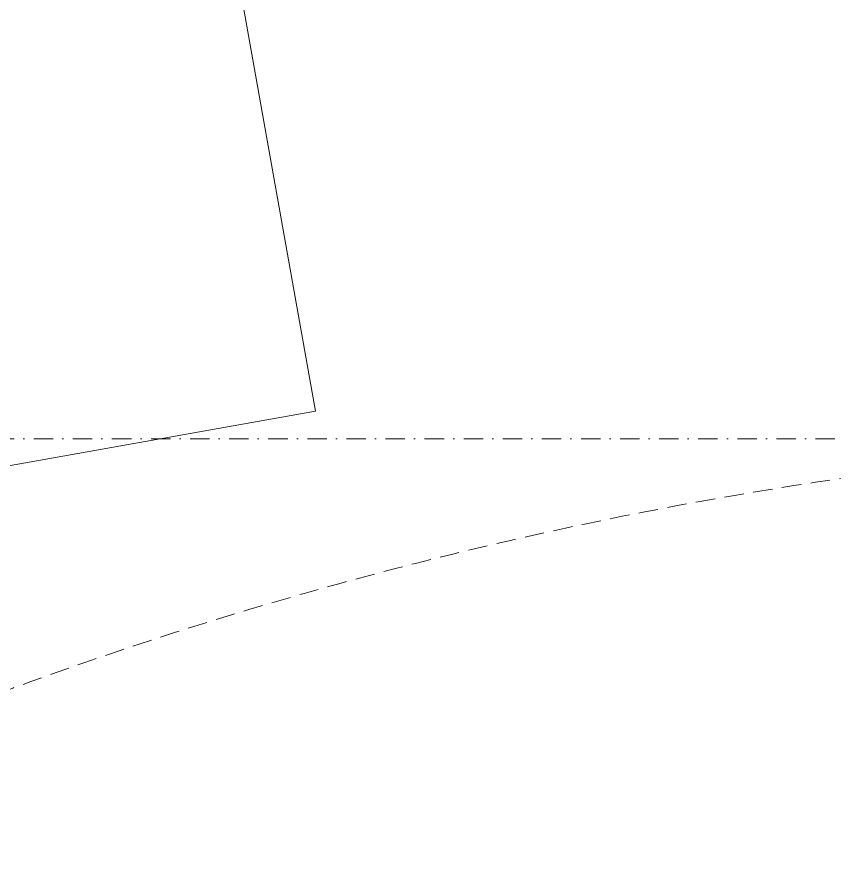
# Model space of a CAD drawing. Extents: x -2050 to 29725, y -1777 to 6820.
# Drawn here: x 10249.3 to 10512.7, y 1047.5 to 1321.1 of the extents above; entities that cross this region are included whole.
import ezdxf

# ---------------------------------------------------------------- set-up
doc = ezdxf.new("R2010")
doc.units = 0
doc.header["$LTSCALE"] = 25
doc.header["$MEASUREMENT"] = 0
for name, pattern in [('DASHDOT2', [0.5, 0.25, -0.125, 0, -0.125]), ('DOT2', [0.125, 0, -0.125]), ('HIDDEN', [0.375, 0.25, -0.125])]:
    doc.linetypes.add(name, pattern=pattern)
for name, color, linetype, lineweight in [('04', 9, 'Continuous', 9), ('06D', 9, 'Continuous', 9), ('20', 9, 'DOT2', 9), ('24', 9, 'DASHDOT2', 9)]:
    doc.layers.add(name, color=color, linetype=linetype, lineweight=lineweight)

# ---------------------------------------------------------------- blocks, each defined once
blk = doc.blocks.new('p-audi_arac')
at = {"layer": '06D', "lineweight": 0, "flags": 128}
blk.add_lwpolyline([(695.6, 0.8), (-4.4, 0.8), (-4.4, 400.8), (695.6, 400.8)], close=True, dxfattribs=at)

msp = doc.modelspace()

# ---------------------------------------------------------------- linework, layer by layer
at = {"layer": '20', "linetype": 'HIDDEN', "lineweight": 0}
for points in [[(7129.5, 979.76, -0.152644), (10705.5, 2076.19, -0.10573)], [(9468.15, 347.65, -0.306499), (10707.5, 1186.14, -0.306499)]]:
    msp.add_lwpolyline(points, format="xyb", dxfattribs=at)
at = {"layer": '24'}
msp.add_lwpolyline([(6827.5, 1185), (11027.5, 1185)], dxfattribs=at)

# ---------------------------------------------------------------- block references
at = {"layer": '04', "xscale": -1, "rotation": 10.10380511193408}
msp.add_blockref('p-audi_arac', (10341.32, 1192.39), dxfattribs=at)

doc.saveas('drawing.dxf')
